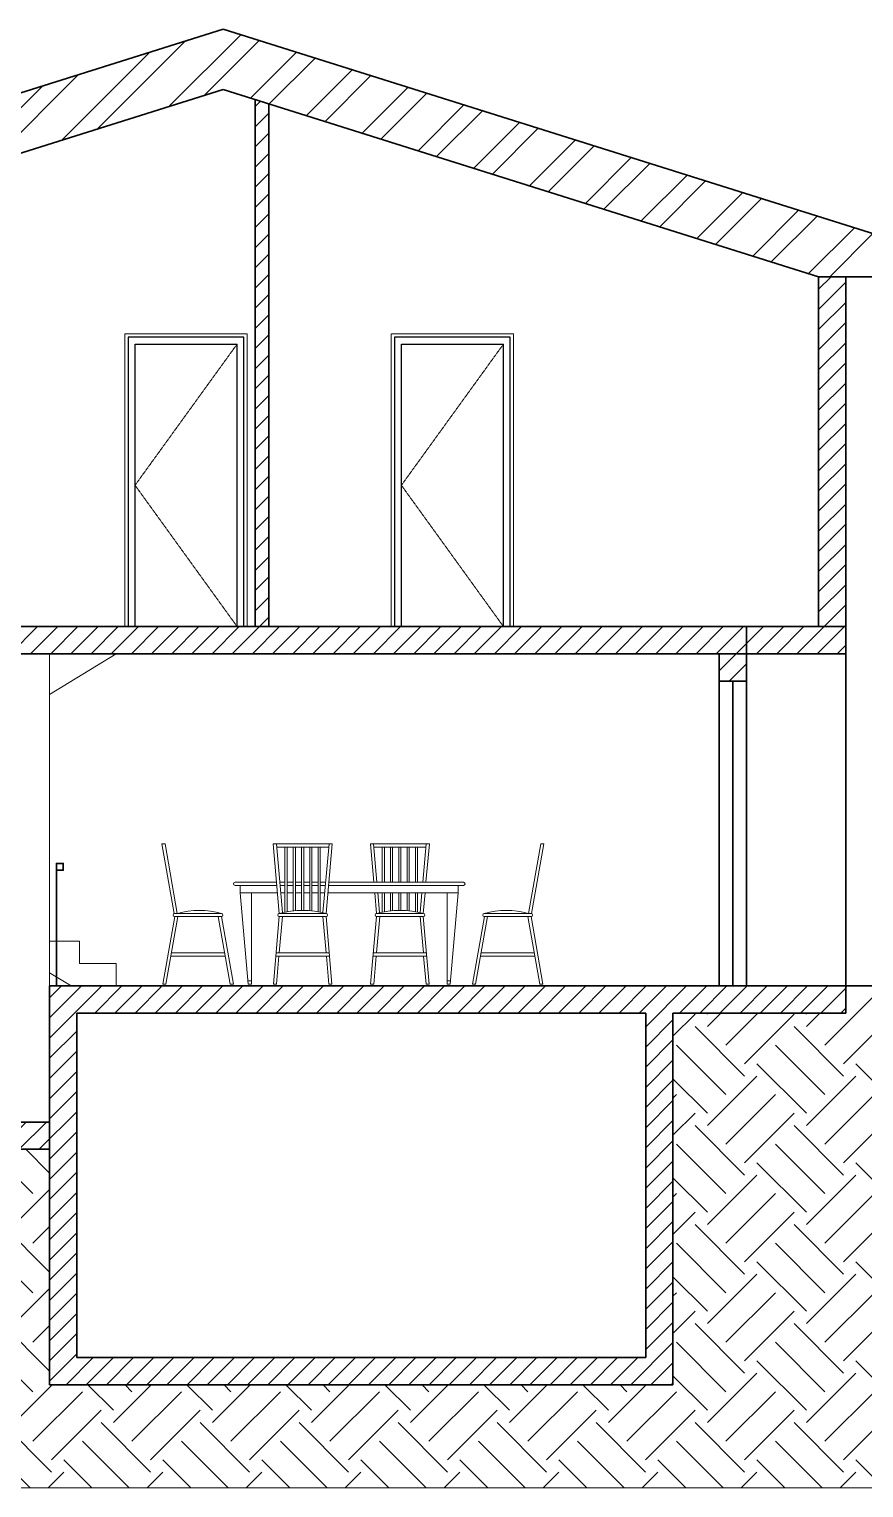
# Model space of a CAD drawing. Header units: millimetres. Extents: x -627 to 20370, y 1538 to 15679.
# Drawn here: x 8858 to 9471, y 8054 to 9125 of the extents above; entities that cross this region are included whole.
import ezdxf

# ---------------------------------------------------------------- set-up
doc = ezdxf.new("R2010")
doc.units = ezdxf.units.MM
doc.linetypes.add('HIDDEN', pattern=[0.375, 0.25, -0.125])
for name, color, linetype, lineweight in [('blue', 160, 'Continuous', 5), ('Hash', 1, 'Continuous', 0), ('new', 3, 'Continuous', 30)]:
    doc.layers.add(name, color=color, linetype=linetype, lineweight=lineweight)
doc.layers.add('GLASS', color=4, linetype='Continuous')
doc.layers.add('JLQ', color=2, linetype='Continuous')

# ---------------------------------------------------------------- blocks, each defined once
blk = doc.blocks.new('11')
at = {"color": 0}
for p, q in [((191.099, 174.576), (191.129, 174.576)), ((191.217, 173.905), (191.099, 174.576)), ((191.247, 173.906), (191.129, 174.576)), ((192.738, 174.576), (192.171, 174.576)), ((192.229, 173.906), (192.171, 174.576)), ((192.259, 173.914), (192.201, 174.576)), ((192.705, 174.546), (192.204, 174.546)), ((192.284, 173.919), (192.284, 174.546)), ((192.304, 173.923), (192.304, 174.546)), ((192.364, 173.931), (192.364, 174.546)), ((192.384, 173.933), (192.384, 174.546)), ((192.444, 173.936), (192.444, 174.546)), ((192.464, 173.936), (192.464, 174.546)), ((192.524, 173.933), (192.524, 174.546)), ((192.544, 173.931), (192.544, 174.546)), ((192.604, 173.923), (192.604, 174.546)), ((192.624, 173.919), (192.624, 174.546)), ((192.65, 173.914), (192.708, 174.576)), ((192.679, 173.906), (192.738, 174.576)), ((193.675, 174.576), (193.107, 174.576)), ((193.14, 174.206), (193.107, 174.576)), ((193.17, 174.206), (193.138, 174.576)), ((193.642, 174.546), (193.14, 174.546)), ((193.221, 174.206), (193.221, 174.546)), ((193.241, 174.206), (193.241, 174.546)), ((193.301, 174.206), (193.301, 174.546)), ((193.321, 174.206), (193.321, 174.546)), ((193.381, 174.206), (193.381, 174.546)), ((193.401, 174.206), (193.401, 174.546)), ((193.461, 174.206), (193.461, 174.546)), ((193.481, 174.206), (193.481, 174.546)), ((193.541, 174.206), (193.541, 174.546)), ((193.561, 174.206), (193.561, 174.546)), ((193.612, 174.206), (193.645, 174.576)), ((193.642, 174.206), (193.675, 174.576)), ((194.629, 173.906), (194.747, 174.576)), ((194.659, 173.905), (194.777, 174.576)), ((194.777, 174.576), (194.747, 174.576)), ((191.803, 174.206), (192.203, 174.206)), ((191.803, 174.176), (192.206, 174.176)), ((191.853, 174.106), (191.853, 174.176)), ((192.233, 174.206), (192.284, 174.206)), ((192.236, 174.176), (192.284, 174.176)), ((192.304, 174.206), (192.364, 174.206)), ((192.304, 174.176), (192.364, 174.176)), ((192.384, 174.206), (192.444, 174.206)), ((192.384, 174.176), (192.444, 174.176)), ((192.464, 174.206), (192.524, 174.206)), ((192.464, 174.176), (192.524, 174.176)), ((192.544, 174.206), (192.604, 174.206)), ((192.544, 174.176), (192.604, 174.176)), ((192.624, 174.206), (192.676, 174.206)), ((192.624, 174.176), (192.673, 174.176)), ((192.703, 174.176), (194.003, 174.176)), ((192.706, 174.206), (194.003, 174.206)), ((193.953, 174.106), (193.953, 174.176)), ((191.853, 174.106), (192.212, 174.106)), ((191.853, 174.106), (191.93, 173.226)), ((191.96, 173.226), (191.96, 174.106)), ((192.242, 174.106), (192.284, 174.106)), ((192.304, 174.106), (192.364, 174.106)), ((192.384, 174.106), (192.444, 174.106)), ((192.464, 174.106), (192.524, 174.106)), ((192.544, 174.106), (192.604, 174.106)), ((192.624, 174.106), (192.667, 174.106)), ((192.697, 174.106), (193.953, 174.106)), ((193.166, 173.906), (193.149, 174.106)), ((193.195, 173.914), (193.179, 174.106)), ((193.221, 173.919), (193.221, 174.106)), ((193.241, 173.923), (193.241, 174.106)), ((193.301, 173.931), (193.301, 174.106)), ((193.321, 173.933), (193.321, 174.106)), ((193.381, 173.936), (193.381, 174.106)), ((193.401, 173.936), (193.401, 174.106)), ((193.461, 173.933), (193.461, 174.106)), ((193.481, 173.931), (193.481, 174.106)), ((193.541, 173.923), (193.541, 174.106)), ((193.561, 173.919), (193.561, 174.106)), ((193.587, 173.914), (193.603, 174.106)), ((193.616, 173.906), (193.634, 174.106)), ((193.846, 173.226), (193.846, 174.106)), ((193.953, 174.106), (193.876, 173.226)), ((191.222, 173.906), (191.672, 173.906)), ((192.679, 173.906), (192.229, 173.906)), ((193.616, 173.906), (193.166, 173.906)), ((194.654, 173.906), (194.204, 173.906)), ((191.222, 173.876), (191.107, 173.226)), ((191.253, 173.876), (191.138, 173.226)), ((191.222, 173.876), (191.672, 173.876)), ((191.642, 173.876), (191.756, 173.226)), ((191.672, 173.876), (191.787, 173.226)), ((192.229, 173.876), (192.173, 173.226)), ((192.26, 173.876), (192.229, 173.526)), ((192.679, 173.876), (192.229, 173.876)), ((192.649, 173.876), (192.68, 173.526)), ((192.679, 173.876), (192.736, 173.226)), ((193.166, 173.876), (193.109, 173.226)), ((193.616, 173.876), (193.166, 173.876)), ((193.196, 173.876), (193.166, 173.526)), ((193.586, 173.876), (193.617, 173.526)), ((193.616, 173.876), (193.673, 173.226)), ((194.204, 173.876), (194.089, 173.226)), ((194.234, 173.876), (194.12, 173.226)), ((194.654, 173.876), (194.204, 173.876)), ((194.623, 173.876), (194.738, 173.226)), ((194.654, 173.876), (194.768, 173.226)), ((191.186, 173.496), (191.709, 173.496)), ((191.191, 173.526), (191.703, 173.526)), ((192.196, 173.496), (192.713, 173.496)), ((192.199, 173.526), (192.71, 173.526)), ((192.226, 173.496), (192.203, 173.226)), ((192.683, 173.496), (192.706, 173.226)), ((193.133, 173.496), (193.649, 173.496)), ((193.135, 173.526), (193.647, 173.526)), ((193.163, 173.496), (193.139, 173.226)), ((193.619, 173.496), (193.643, 173.226)), ((194.167, 173.496), (194.69, 173.496)), ((194.172, 173.526), (194.685, 173.526)), ((191.107, 173.226), (191.138, 173.226)), ((191.756, 173.226), (191.787, 173.226)), ((191.93, 173.256), (191.96, 173.256)), ((191.93, 173.226), (191.96, 173.226)), ((192.203, 173.226), (192.173, 173.226)), ((192.736, 173.226), (192.706, 173.226)), ((193.139, 173.226), (193.109, 173.226)), ((193.673, 173.226), (193.643, 173.226)), ((193.876, 173.256), (193.846, 173.256)), ((193.876, 173.226), (193.846, 173.226)), ((194.12, 173.226), (194.089, 173.226)), ((194.768, 173.226), (194.738, 173.226))]:
    blk.add_line(p, q, dxfattribs=at)
for centre, radius, start, end in [((191.803, 174.191), 0.015, 90, 270), ((194.003, 174.191), 0.015, 270, 90), ((191.222, 173.891), 0.015, 90, 270), ((191.46, 173.172), 0.764, 73.8673, 106.1327), ((191.672, 173.891), 0.015, 270, 90), ((192.229, 173.891), 0.015, 90, 270), ((192.454, 173.077), 0.859, 74.8107, 105.1893), ((192.679, 173.891), 0.015, 270, 90), ((193.166, 173.891), 0.015, 90, 270), ((193.391, 173.077), 0.859, 74.8107, 105.1893), ((193.616, 173.891), 0.015, 270, 90), ((194.204, 173.891), 0.015, 90, 270), ((194.416, 173.172), 0.764, 73.8673, 106.1327), ((194.654, 173.891), 0.015, 270, 90)]:
    blk.add_arc(centre, radius, start, end, dxfattribs=at)
blk = doc.blocks.new('door90')
at = {"layer": 'GLASS', "linetype": 'Continuous'}
for p, q in [((7.5, 0), (7.5, 207.5)), ((7.5, 207.5), (82.5, 207.5)), ((82.5, 0), (82.5, 207.5))]:
    blk.add_line(p, q, dxfattribs=at)
at = {"layer": 'Hash', "linetype": 'HIDDEN'}
for p, q in [((82.5, 207.5), (7.5, 103.8)), ((7.5, 103.8), (82.5, 0))]:
    blk.add_line(p, q, dxfattribs=at)
blk.add_lwpolyline([(90, 0), (90, 215), (0, 215), (0, 0)], dxfattribs=at)
at = {"layer": 'JLQ', "linetype": 'Continuous'}
blk.add_line((-10.8, 0), (95.7, 0), dxfattribs=at)
blk.add_lwpolyline([(87.5, 0), (87.5, 212.5), (2.5, 212.5), (2.5, 0)], dxfattribs=at)

msp = doc.modelspace()

# ---------------------------------------------------------------- hatches: boundary and pattern name
at = {"layer": 'blue'}
h = msp.add_hatch(dxfattribs=at)
h.set_pattern_fill('ANSI32', color=256, scale=4)
h.paths.add_polyline_path([(9000.4, 9080.9), (9437.9, 8943.3), (9515.1, 8943.3), (9515.1, 8963.3), (9000.4, 9125.2), (8113.8, 8846.3), (8113.8, 8826.3), (8190.9, 8826.3)])
h = msp.add_hatch(dxfattribs=at)
h.set_pattern_fill('ANSI31', color=256, scale=3.3)
h.paths.add_polyline_path([(9384.9, 8686.3), (8842.9, 8686.3), (8842.9, 8666.3), (8872.9, 8666.3), (9384.9, 8666.3)])
h.paths.add_polyline_path([(9384.9, 8666.3), (9364.9, 8666.3), (9364.9, 8646.3), (9384.9, 8646.3)])
h.paths.add_polyline_path([(9457.9, 8686.3), (9384.9, 8686.3), (9384.9, 8666.3), (9457.9, 8666.3)])
h.paths.add_polyline_path([(9457.9, 8422.3), (8872.9, 8422.3), (8872.9, 8129.3), (9330.9, 8129.3), (9330.9, 8402.3), (9457.9, 8402.3)])
h.paths.add_polyline_path([(9310.9, 8402.3), (9310.9, 8149.3), (8892.9, 8149.3), (8892.9, 8402.3)], flags=16)
h.paths.add_polyline_path([(8872.9, 8322.3), (8237.9, 8322.3), (8237.9, 8382.3), (8214.9, 8382.3), (8214.9, 8322.3), (7904.9, 8322.3), (7904.9, 8302.3), (8872.9, 8302.3)])
h.paths.add_polyline_path([(8550.9, 8587.3), (8237.9, 8587.3), (8190.9, 8587.3), (8190.9, 8826.3), (8170.9, 8826.3), (8170.9, 8567.3), (8190.9, 8567.3), (8214.9, 8567.3), (8214.9, 8547.3), (8237.9, 8547.3), (8237.9, 8567.3), (8550.9, 8567.3)])
h.paths.add_polyline_path([(8658.9, 8973.5), (8648.9, 8970.3), (8648.9, 8587.3), (8658.9, 8587.3)])
h.paths.add_polyline_path([(8842.9, 8686.3), (8658.9, 8686.3), (8658.9, 8666.3), (8842.9, 8666.3)])
h.paths.add_polyline_path([(8658.9, 8587.3), (8648.9, 8587.3), (8550.9, 8587.3), (8550.9, 8567.3), (8658.9, 8567.3)])
h.paths.add_polyline_path([(9033.9, 9070.4), (9023.9, 9073.5), (9023.9, 8686.3), (9033.9, 8686.3)])
h.paths.add_polyline_path([(9457.9, 8943.3), (9437.9, 8943.3), (9437.9, 8686.3), (9457.9, 8686.3)])
h.paths.add_polyline_path([(7904.9, 8302.3), (7904.9, 8382.3), (7884.9, 8382.3), (7884.9, 8302.3), (7824.9, 8302.3), (7824.9, 8382.3), (7804.9, 8382.3), (7804.9, 8322.3), (7804.9, 8216.3), (7824.9, 8216.3), (7824.9, 8282.3), (7904.9, 8282.3)])
h = msp.add_hatch(dxfattribs=at)
h.set_pattern_fill('EARTH', color=256, scale=8.1, angle=45)
h.paths.add_polyline_path([(8872.9, 8302.3), (7904.9, 8302.3), (7904.9, 8282.3), (7824.9, 8282.3), (7824.9, 8216.3), (7804.9, 8216.3), (7693.5, 8216.3), (7693.5, 8053.6), (10219.5, 8053.6), (10219.5, 8422.3), (9457.9, 8422.3), (9457.9, 8402.3), (9330.9, 8402.3), (9330.9, 8129.3), (8872.9, 8129.3)])

# ---------------------------------------------------------------- linework, layer by layer
for points in [[(8872.9, 8422.3), (8872.9, 8666.3)], [(8872.9, 8636.3), (8921.9, 8666.3)], [(7693.5, 8216.3), (7693.5, 8053.6), (10219.5, 8053.6), (10219.5, 8473.1)], [(8894.9, 8438.8), (8894.9, 8455.3), (8872.9, 8455.3)], [(8921.9, 8422.3), (8921.9, 8438.8), (8894.9, 8438.8)], [(8888.8, 8422.3), (8872.9, 8431.9)]]:
    msp.add_lwpolyline(points, dxfattribs=at)
at = {"layer": 'new'}
for p, q in [((9437.9, 8686.3), (9437.9, 8943.3)), ((9457.9, 8686.3), (9457.9, 8943.3))]:
    msp.add_line(p, q, dxfattribs=at)
for points in [[(8113.8, 8846.3), (9000.4, 9125.2)], [(9515.1, 8963.3), (9000.4, 9125.2)], [(8190.9, 8826.3), (9000.4, 9080.9)], [(9437.9, 8943.3), (9000.4, 9080.9)], [(9023.9, 8686.3), (9023.9, 9073.5)], [(9033.9, 8686.3), (9033.9, 9070.4)], [(9437.9, 8943.3), (9515.1, 8943.3), (9515.1, 8963.3)], [(9457.9, 8402.3), (9457.9, 8943.3)], [(8658.9, 8686.3), (9457.9, 8686.3)], [(9384.9, 8422.3), (9384.9, 8686.3)], [(8872.9, 8666.3), (8658.9, 8666.3)], [(8872.9, 8666.3), (8867.9, 8666.3)], [(8872.9, 8666.3), (9457.9, 8666.3)], [(9384.9, 8666.3), (9384.9, 8646.3), (9364.9, 8646.3), (9364.9, 8666.3)], [(9364.9, 8646.3), (9364.9, 8422.3)], [(9374.9, 8646.3), (9374.9, 8422.3)], [(8877.9, 8422.3), (8877.9, 8512.3), (8882.9, 8512.3), (8882.9, 8507.3), (8877.9, 8507.3)], [(8872.9, 8129.3), (8872.9, 8422.3)], [(8872.9, 8422.3), (8888.8, 8422.3)], [(8872.9, 8422.3), (9457.9, 8422.3)], [(9457.9, 8422.3), (10219.5, 8422.3)], [(8872.9, 8388.3), (8872.9, 8404.8)], [(8892.9, 8402.3), (9310.9, 8402.3)], [(8892.9, 8149.3), (8892.9, 8402.3)], [(9310.9, 8149.3), (9310.9, 8402.3)], [(9330.9, 8129.3), (9330.9, 8402.3)], [(9330.9, 8402.3), (9457.9, 8402.3)], [(8872.9, 8322.3), (8237.9, 8322.3)], [(8872.9, 8302.3), (7904.9, 8302.3)], [(8892.9, 8149.3), (9310.9, 8149.3)], [(8872.9, 8129.3), (9330.9, 8129.3)]]:
    msp.add_lwpolyline(points, dxfattribs=at)

# ---------------------------------------------------------------- block references
at = {"layer": 'blue'}
for p in [(8928.2, 8686.3), (9123.9, 8686.3)]:
    msp.add_blockref('door90', p, dxfattribs=at)
at = {"layer": 'blue', "xscale": 76.28964979902548, "yscale": 76.28964979902548, "zscale": 76.28964979902548}
msp.add_blockref('11', (-5623.4, -4791.7), dxfattribs=at)

doc.saveas('drawing.dxf')
